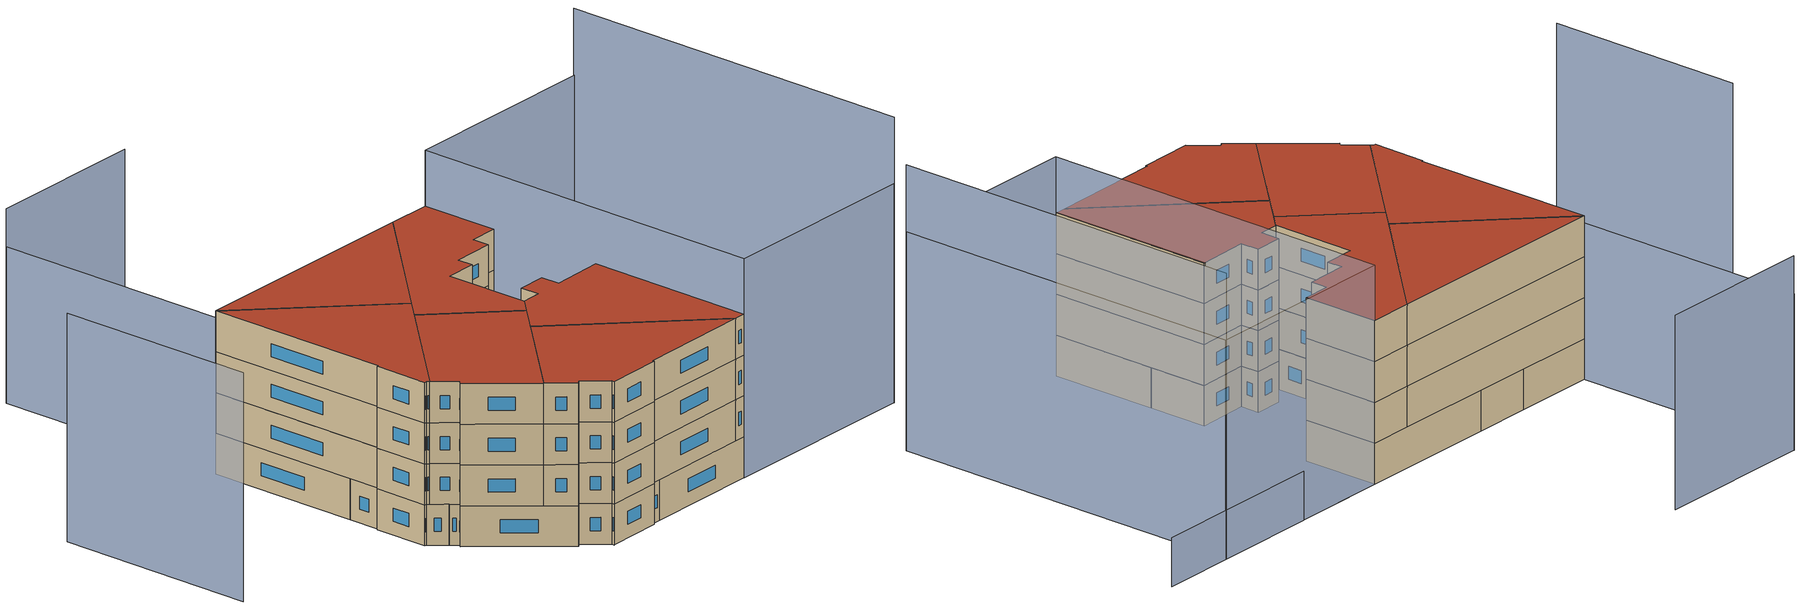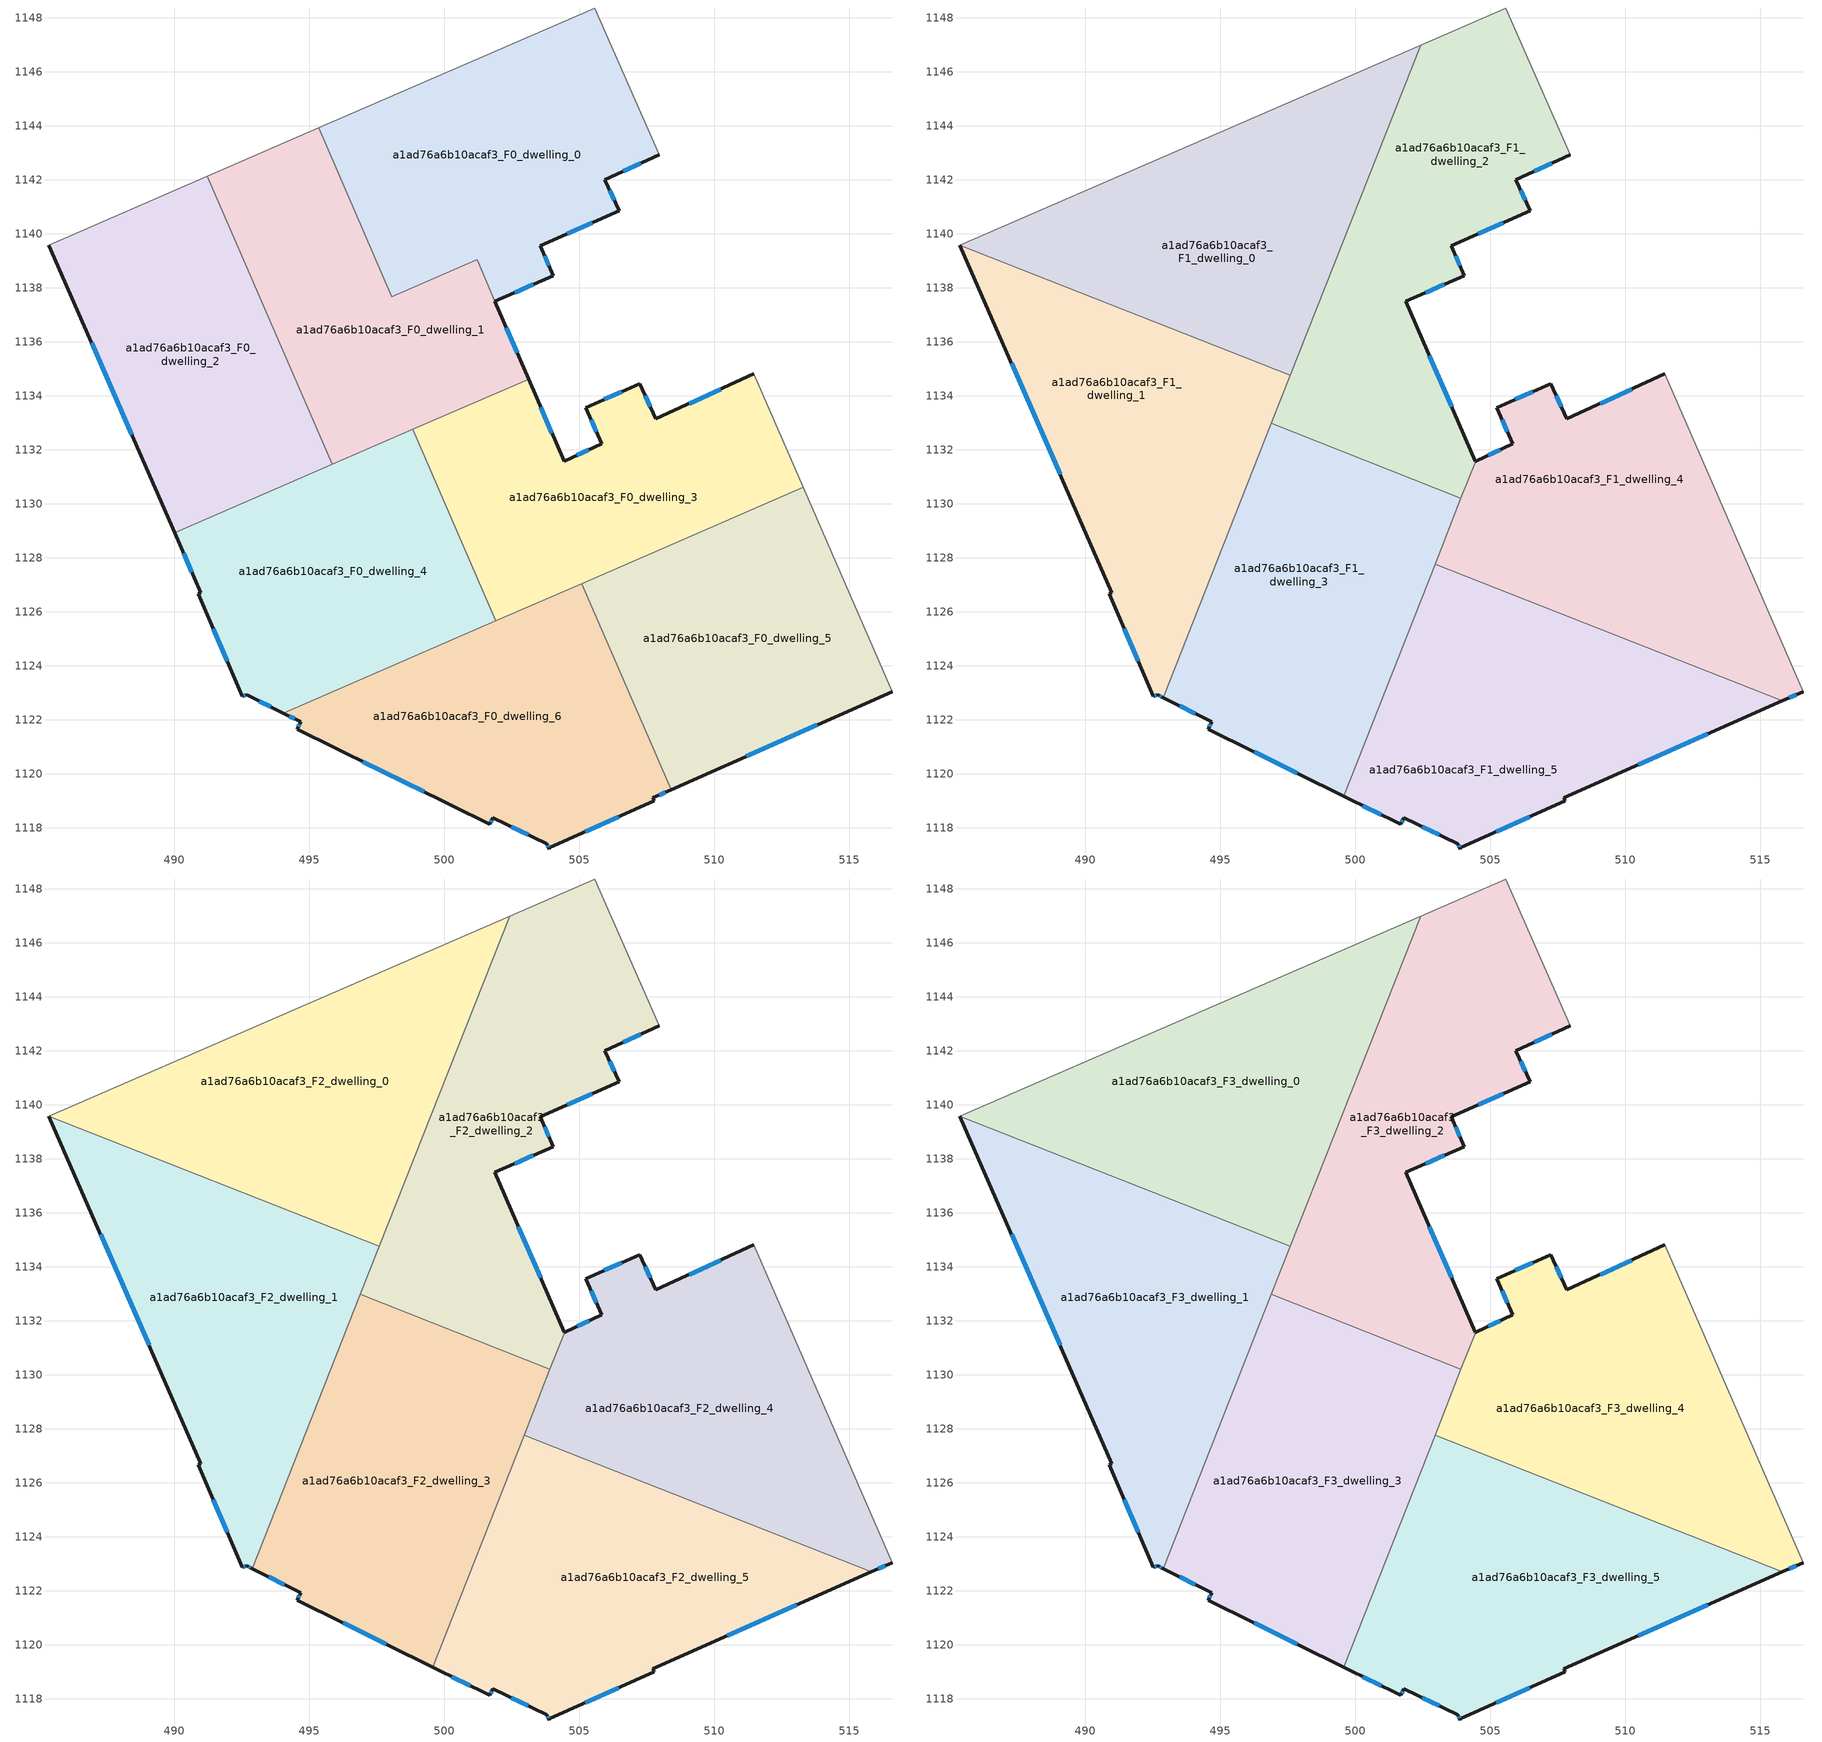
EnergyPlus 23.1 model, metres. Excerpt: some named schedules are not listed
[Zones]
a1ad76a6b10acaf3_F0_dwelling_0
 floor ground (EU_floor_Construction): 505.58,1148.36 507.95,1142.92 505.94,1142.01 506.49,1140.85 503.54,1139.55 504.03,1138.45 501.87,1137.5 501.21,1139.04 498.06,1137.67 495.34,1143.91 z0
 wall outside (EU_wall_Construction): 501.87,1137.5 504.03,1138.45 503.54,1139.55 506.49,1140.85 505.94,1142.01 507.95,1142.92 z0:3
 wall to a1ad76a6b10acaf3_F0_dwelling_1 (EU_wall_Construction): 501.21,1139.04 501.87,1137.5 / 495.34,1143.91 498.06,1137.67 501.2,1139.03 z0:3
 wall adiabatic (EU_wall_Construction): 507.95,1142.92 505.58,1148.36 495.34,1143.91 z0:3
 window (EU_Window_Construction): 502.61,1137.82 503.3,1138.12 / 506.62,1142.32 507.27,1142.61 / 506.3,1141.24 506.13,1141.61 / 504.54,1139.99 505.48,1140.41 / 503.86,1138.82 503.71,1139.17 z1.02:1.98
a1ad76a6b10acaf3_F0_dwelling_1
 floor ground (EU_floor_Construction): 501.2,1139.03 503.12,1134.62 495.85,1131.46 491.22,1142.12 495.34,1143.91 498.06,1137.67 z0
 wall outside (EU_wall_Construction): 503.12,1134.62 501.88,1137.49 z0:3
 wall to a1ad76a6b10acaf3_F0_dwelling_2 (EU_wall_Construction): 491.22,1142.12 495.85,1131.46 z0:3
 wall adiabatic (EU_wall_Construction): 495.34,1143.91 491.22,1142.12 z0:3
 wall to a1ad76a6b10acaf3_F0_dwelling_3 (EU_wall_Construction): 498.83,1132.76 503.12,1134.62 z0:3
 wall to a1ad76a6b10acaf3_F0_dwelling_4 (EU_wall_Construction): 495.85,1131.46 498.83,1132.76 z0:3
 window (EU_Window_Construction): 502.69,1135.6 502.3,1136.51 z1.02:1.98
a1ad76a6b10acaf3_F0_dwelling_2
 floor ground (EU_floor_Construction): 491.22,1142.12 495.85,1131.46 490.01,1128.92 485.35,1139.58 z0
 wall outside (EU_wall_Construction): 485.35,1139.58 490.01,1128.92 z0:3
 wall adiabatic (EU_wall_Construction): 491.22,1142.12 485.35,1139.58 z0:3
 wall to a1ad76a6b10acaf3_F0_dwelling_4 (EU_wall_Construction): 490.01,1128.92 495.85,1131.46 z0:3
 window (EU_Window_Construction): 486.94,1135.95 488.43,1132.55 z1.02:1.98
a1ad76a6b10acaf3_F0_dwelling_3
 floor ground (EU_floor_Construction): 511.47,1134.82 513.3,1130.61 501.91,1125.66 498.83,1132.76 503.12,1134.62 504.43,1131.57 505.83,1132.22 505.24,1133.56 507.24,1134.45 507.82,1133.14 z0
 wall outside (EU_wall_Construction): 511.47,1134.82 507.82,1133.14 507.24,1134.45 505.24,1133.56 505.83,1132.22 504.43,1131.57 503.12,1134.62 z0:3
 wall adiabatic (EU_wall_Construction): 513.3,1130.61 511.47,1134.82 z0:3
 wall to a1ad76a6b10acaf3_F0_dwelling_4 (EU_wall_Construction): 498.83,1132.76 501.91,1125.66 z0:3
 wall to a1ad76a6b10acaf3_F0_dwelling_5 (EU_wall_Construction): 505.09,1127.04 513.3,1130.61 z0:3
 wall to a1ad76a6b10acaf3_F0_dwelling_6 (EU_wall_Construction): 501.91,1125.66 505.09,1127.04 z0:3
 window (EU_Window_Construction): 505.35,1132 504.91,1131.79 / 505.44,1133.1 505.63,1132.67 / 506.56,1134.15 505.92,1133.86 / 507.63,1133.58 507.44,1134 / 510.23,1134.25 509.06,1133.71 / 503.98,1132.61 503.56,1133.58 z1.02:1.98
a1ad76a6b10acaf3_F0_dwelling_4
 floor ground (EU_floor_Construction): 498.83,1132.76 501.91,1125.66 494.04,1122.24 492.68,1122.92 492.52,1122.86 490.89,1126.67 490.98,1126.71 490.01,1128.92 z0
 wall outside (EU_wall_Construction): 490.01,1128.92 490.98,1126.71 490.89,1126.67 492.52,1122.86 492.68,1122.92 494.04,1122.24 z0:3
 wall to a1ad76a6b10acaf3_F0_dwelling_6 (EU_wall_Construction): 494.04,1122.24 501.91,1125.66 z0:3
 window (EU_Window_Construction): 490.34,1128.17 490.65,1127.46 / 493.14,1122.69 493.57,1122.47 / 492.58,1122.88 492.63,1122.9 / 491.44,1125.37 491.96,1124.16 z1.02:1.98
a1ad76a6b10acaf3_F0_dwelling_5
 floor ground (EU_floor_Construction): 513.3,1130.61 516.58,1123.04 508.41,1119.41 505.09,1127.04 z0
 wall outside (EU_wall_Construction): 508.41,1119.41 516.58,1123.04 z0:3
 wall to a1ad76a6b10acaf3_F0_dwelling_6 (EU_wall_Construction): 505.09,1127.04 508.41,1119.41 z0:3
 wall adiabatic (EU_wall_Construction): 516.58,1123.04 513.3,1130.61 z0:3
 window (EU_Window_Construction): 511.19,1120.65 513.8,1121.81 z1.02:1.98
a1ad76a6b10acaf3_F0_dwelling_6
 floor ground (EU_floor_Construction): 505.09,1127.04 508.41,1119.41 507.72,1119.11 507.78,1118.99 503.89,1117.25 503.89,1117.21 503.79,1117.41 501.8,1118.37 501.67,1118.12 494.55,1121.65 494.68,1121.92 494.04,1122.24 z0
 wall outside (EU_wall_Construction): 494.04,1122.24 494.68,1121.92 494.55,1121.65 501.67,1118.12 501.8,1118.37 503.79,1117.41 503.89,1117.21 503.89,1117.25 507.78,1118.99 507.72,1119.11 508.41,1119.41 z0:3
 window (EU_Window_Construction): 507.96,1119.21 508.17,1119.31 / 505.21,1117.84 506.45,1118.4 / 503.83,1117.34 503.86,1117.28 / 502.48,1118.04 503.11,1117.74 / 501.71,1118.21 501.76,1118.28 / 496.97,1120.45 499.25,1119.32 / 494.63,1121.83 494.59,1121.74 / 494.25,1122.13 494.46,1122.03 z1.02:1.98
a1ad76a6b10acaf3_F1_dwelling_0
 floor to a1ad76a6b10acaf3_F0_dwelling_1 (EU_floor_Construction): 495.34,1143.91 498.06,1137.67 498.88,1138.02 497.59,1134.75 493.76,1136.26 491.22,1142.12 z3
 floor to a1ad76a6b10acaf3_F0_dwelling_0 (EU_floor_Construction): 502.41,1146.98 498.88,1138.02 498.06,1137.67 495.34,1143.91 z3
 floor to a1ad76a6b10acaf3_F0_dwelling_2 (EU_floor_Construction): 491.22,1142.12 493.76,1136.26 485.35,1139.58 z3
 wall adiabatic (EU_wall_Construction): 502.41,1146.99 485.35,1139.58 z3:6
 wall to a1ad76a6b10acaf3_F1_dwelling_1 (EU_wall_Construction): 485.35,1139.58 497.59,1134.75 z3:6
 wall to a1ad76a6b10acaf3_F1_dwelling_2 (EU_wall_Construction): 497.59,1134.75 502.41,1146.99 z3:6
a1ad76a6b10acaf3_F1_dwelling_1
 floor to a1ad76a6b10acaf3_F0_dwelling_2 (EU_floor_Construction): 493.76,1136.26 495.85,1131.46 490.01,1128.93 485.35,1139.58 z3
 floor to a1ad76a6b10acaf3_F0_dwelling_4 (EU_floor_Construction): 496.38,1131.69 492.88,1122.82 492.68,1122.92 492.52,1122.86 490.89,1126.67 490.98,1126.71 490.01,1128.93 z3
 floor to a1ad76a6b10acaf3_F0_dwelling_1 (EU_floor_Construction): 497.59,1134.75 496.38,1131.69 495.85,1131.46 493.76,1136.26 z3
 wall outside (EU_wall_Construction): 485.35,1139.58 490.98,1126.71 490.89,1126.67 492.52,1122.86 492.68,1122.92 492.88,1122.82 z3:6
 wall to a1ad76a6b10acaf3_F1_dwelling_3 (EU_wall_Construction): 492.88,1122.82 496.89,1132.97 z3:6
 wall to a1ad76a6b10acaf3_F1_dwelling_2 (EU_wall_Construction): 496.89,1132.97 497.59,1134.75 z3:6
 window (EU_Window_Construction): 492.58,1122.88 492.63,1122.9 / 491.44,1125.37 491.96,1124.16 / 487.27,1135.2 489.07,1131.09 / 492.75,1122.88 492.81,1122.85 z4.02:4.98
a1ad76a6b10acaf3_F1_dwelling_2
 floor to a1ad76a6b10acaf3_F0_dwelling_0 (EU_floor_Construction): 505.58,1148.36 507.95,1142.92 505.94,1142.01 506.49,1140.85 503.54,1139.55 504.03,1138.45 501.87,1137.5 501.21,1139.04 498.88,1138.02 502.41,1146.98 z3
 floor to a1ad76a6b10acaf3_F0_dwelling_3 (EU_floor_Construction): 503.12,1134.62 504.43,1131.57 504.45,1131.58 503.91,1130.2 499.12,1132.09 498.83,1132.76 z3
 floor to a1ad76a6b10acaf3_F0_dwelling_4 (EU_floor_Construction): 498.83,1132.76 499.12,1132.09 498.17,1132.47 z3
 floor to a1ad76a6b10acaf3_F0_dwelling_1 (EU_floor_Construction): 501.2,1139.03 501.83,1137.6 503.12,1134.62 498.17,1132.47 496.89,1132.97 498.88,1138.02 z3
 wall outside (EU_wall_Construction): 504.43,1131.57 501.87,1137.5 504.03,1138.45 503.54,1139.55 506.49,1140.85 505.94,1142.01 507.95,1142.92 / 504.43,1131.57 504.45,1131.58 z3:6
 wall to a1ad76a6b10acaf3_F1_dwelling_3 (EU_wall_Construction): 496.89,1132.97 503.91,1130.2 z3:6
 wall adiabatic (EU_wall_Construction): 507.95,1142.92 505.58,1148.36 502.41,1146.99 z3:6
 wall to a1ad76a6b10acaf3_F1_dwelling_4 (EU_wall_Construction): 503.91,1130.2 504.45,1131.58 z3:6
 window (EU_Window_Construction): 506.62,1142.32 507.27,1142.61 / 506.3,1141.24 506.13,1141.61 / 504.54,1139.99 505.48,1140.41 / 503.86,1138.82 503.71,1139.17 / 502.61,1137.82 503.3,1138.12 / 503.56,1133.59 502.74,1135.48 z4.02:4.98
a1ad76a6b10acaf3_F1_dwelling_3
 floor to a1ad76a6b10acaf3_F0_dwelling_4 (EU_floor_Construction): 499.12,1132.09 501.91,1125.66 494.04,1122.24 492.88,1122.82 496.38,1131.69 498.17,1132.47 z3
 floor to a1ad76a6b10acaf3_F0_dwelling_6 (EU_floor_Construction): 502.16,1125.77 499.56,1119.17 494.55,1121.65 494.68,1121.92 494.04,1122.24 z3
 floor to a1ad76a6b10acaf3_F0_dwelling_1 (EU_floor_Construction): 498.17,1132.47 496.38,1131.69 496.89,1132.97 z3
 floor to a1ad76a6b10acaf3_F0_dwelling_3 (EU_floor_Construction): 503.91,1130.2 502.16,1125.77 501.91,1125.66 499.12,1132.09 z3
 wall outside (EU_wall_Construction): 492.88,1122.82 494.68,1121.92 494.55,1121.65 499.56,1119.17 z3:6
 wall to a1ad76a6b10acaf3_F1_dwelling_5 (EU_wall_Construction): 499.56,1119.17 502.95,1127.77 z3:6
 wall to a1ad76a6b10acaf3_F1_dwelling_4 (EU_wall_Construction): 502.95,1127.77 503.91,1130.2 z3:6
 window (EU_Window_Construction): 494.63,1121.83 494.59,1121.74 / 493.49,1122.51 494.07,1122.23 / 496.26,1120.81 497.86,1120.01 z4.02:4.98
a1ad76a6b10acaf3_F1_dwelling_4
 floor to a1ad76a6b10acaf3_F0_dwelling_3 (EU_floor_Construction): 511.47,1134.82 513.3,1130.61 504.94,1126.98 502.95,1127.77 504.45,1131.58 505.83,1132.22 505.24,1133.56 507.24,1134.45 507.82,1133.14 z3
 floor to a1ad76a6b10acaf3_F0_dwelling_5 (EU_floor_Construction): 513.3,1130.61 516.58,1123.04 515.81,1122.7 505.15,1126.9 505.09,1127.04 z3
 floor to a1ad76a6b10acaf3_F0_dwelling_6 (EU_floor_Construction): 505.09,1127.04 505.15,1126.9 504.94,1126.98 z3
 wall outside (EU_wall_Construction): 511.47,1134.82 507.82,1133.14 507.24,1134.45 505.24,1133.56 505.83,1132.22 504.45,1131.58 / 515.81,1122.7 516.58,1123.04 z3:6
 wall adiabatic (EU_wall_Construction): 516.58,1123.04 511.47,1134.82 z3:6
 wall to a1ad76a6b10acaf3_F1_dwelling_5 (EU_wall_Construction): 502.95,1127.77 515.81,1122.7 z3:6
 window (EU_Window_Construction): 505.44,1133.1 505.63,1132.67 / 506.56,1134.15 505.92,1133.86 / 507.63,1133.58 507.44,1134 / 510.23,1134.25 509.06,1133.71 / 516.07,1122.81 516.32,1122.92 / 505.36,1132 504.92,1131.8 z4.02:4.98
a1ad76a6b10acaf3_F1_dwelling_5
 floor to a1ad76a6b10acaf3_F0_dwelling_5 (EU_floor_Construction): 515.81,1122.7 508.4,1119.41 505.15,1126.9 z3
 floor to a1ad76a6b10acaf3_F0_dwelling_6 (EU_floor_Construction): 505.15,1126.9 508.4,1119.41 507.72,1119.11 507.78,1118.99 503.89,1117.25 503.89,1117.21 503.79,1117.41 501.8,1118.37 501.67,1118.12 499.56,1119.17 502.16,1125.77 504.94,1126.98 z3
 floor to a1ad76a6b10acaf3_F0_dwelling_3 (EU_floor_Construction): 504.94,1126.98 502.17,1125.77 502.95,1127.77 z3
 wall outside (EU_wall_Construction): 499.56,1119.17 501.67,1118.12 501.8,1118.37 503.79,1117.41 503.89,1117.21 503.89,1117.25 507.78,1118.99 507.72,1119.11 515.81,1122.7 z3:6
 window (EU_Window_Construction): 501.71,1118.21 501.76,1118.28 / 500.28,1118.81 500.95,1118.48 / 510.47,1120.33 513.06,1121.48 / 505.21,1117.84 506.45,1118.4 / 503.83,1117.34 503.86,1117.28 / 502.48,1118.04 503.11,1117.74 z4.02:4.98
a1ad76a6b10acaf3_F2_dwelling_0
 floor to a1ad76a6b10acaf3_F1_dwelling_0 (EU_floor_Construction): 502.41,1146.99 497.59,1134.75 485.35,1139.58 z6
 wall adiabatic (EU_wall_Construction): 502.41,1146.99 485.35,1139.58 z6:9
 wall to a1ad76a6b10acaf3_F2_dwelling_1 (EU_wall_Construction): 485.35,1139.58 497.59,1134.75 z6:9
 wall to a1ad76a6b10acaf3_F2_dwelling_2 (EU_wall_Construction): 497.59,1134.75 502.41,1146.99 z6:9
a1ad76a6b10acaf3_F2_dwelling_1
 floor to a1ad76a6b10acaf3_F1_dwelling_1 (EU_floor_Construction): 497.59,1134.75 492.88,1122.82 492.68,1122.92 492.52,1122.86 490.89,1126.67 490.98,1126.71 485.35,1139.58 z6
 wall outside (EU_wall_Construction): 485.35,1139.58 490.98,1126.71 490.89,1126.67 492.52,1122.86 492.68,1122.92 492.88,1122.82 z6:9
 wall to a1ad76a6b10acaf3_F2_dwelling_3 (EU_wall_Construction): 492.88,1122.82 496.89,1132.97 z6:9
 wall to a1ad76a6b10acaf3_F2_dwelling_2 (EU_wall_Construction): 496.89,1132.97 497.59,1134.75 z6:9
 window (EU_Window_Construction): 492.58,1122.88 492.63,1122.9 / 491.44,1125.37 491.96,1124.16 / 487.27,1135.2 489.07,1131.09 / 492.75,1122.88 492.81,1122.85 z7.02:7.98
a1ad76a6b10acaf3_F2_dwelling_2
 floor to a1ad76a6b10acaf3_F1_dwelling_2 (EU_floor_Construction): 505.58,1148.36 507.95,1142.92 505.94,1142.01 506.49,1140.85 503.54,1139.55 504.03,1138.45 501.87,1137.5 504.43,1131.57 504.45,1131.58 503.91,1130.2 496.89,1132.97 502.41,1146.99 z6
 wall outside (EU_wall_Construction): 504.43,1131.57 501.87,1137.5 504.03,1138.45 503.54,1139.55 506.49,1140.85 505.94,1142.01 507.95,1142.92 / 504.43,1131.57 504.45,1131.58 z6:9
 wall to a1ad76a6b10acaf3_F2_dwelling_3 (EU_wall_Construction): 496.89,1132.97 503.91,1130.2 z6:9
 wall adiabatic (EU_wall_Construction): 507.95,1142.92 505.58,1148.36 502.41,1146.99 z6:9
 wall to a1ad76a6b10acaf3_F2_dwelling_4 (EU_wall_Construction): 503.91,1130.2 504.45,1131.58 z6:9
 window (EU_Window_Construction): 506.62,1142.32 507.27,1142.61 / 506.3,1141.24 506.13,1141.61 / 504.54,1139.99 505.48,1140.41 / 503.86,1138.82 503.71,1139.17 / 502.61,1137.82 503.3,1138.12 / 503.56,1133.59 502.74,1135.48 z7.02:7.98
a1ad76a6b10acaf3_F2_dwelling_3
 floor to a1ad76a6b10acaf3_F1_dwelling_3 (EU_floor_Construction): 503.91,1130.2 499.56,1119.17 494.55,1121.65 494.68,1121.92 492.88,1122.82 496.89,1132.97 z6
 wall outside (EU_wall_Construction): 492.88,1122.82 494.68,1121.92 494.55,1121.65 499.56,1119.17 z6:9
 wall to a1ad76a6b10acaf3_F2_dwelling_5 (EU_wall_Construction): 499.56,1119.17 502.95,1127.77 z6:9
 wall to a1ad76a6b10acaf3_F2_dwelling_4 (EU_wall_Construction): 502.95,1127.77 503.91,1130.2 z6:9
 window (EU_Window_Construction): 494.63,1121.83 494.59,1121.74 / 493.49,1122.51 494.07,1122.23 / 496.26,1120.81 497.86,1120.01 z7.02:7.98
a1ad76a6b10acaf3_F2_dwelling_4
 floor to a1ad76a6b10acaf3_F1_dwelling_4 (EU_floor_Construction): 511.47,1134.82 516.58,1123.04 515.81,1122.7 502.95,1127.77 504.45,1131.58 505.83,1132.22 505.24,1133.56 507.24,1134.45 507.82,1133.14 z6
 wall outside (EU_wall_Construction): 511.47,1134.82 507.82,1133.14 507.24,1134.45 505.24,1133.56 505.83,1132.22 504.45,1131.58 / 515.81,1122.7 516.58,1123.04 z6:9
 wall adiabatic (EU_wall_Construction): 516.58,1123.04 511.47,1134.82 z6:9
 wall to a1ad76a6b10acaf3_F2_dwelling_5 (EU_wall_Construction): 502.95,1127.77 515.81,1122.7 z6:9
 window (EU_Window_Construction): 505.44,1133.1 505.63,1132.67 / 506.56,1134.15 505.92,1133.86 / 507.63,1133.58 507.44,1134 / 510.23,1134.25 509.06,1133.71 / 516.07,1122.81 516.32,1122.92 / 505.36,1132 504.92,1131.8 z7.02:7.98
a1ad76a6b10acaf3_F2_dwelling_5
 floor to a1ad76a6b10acaf3_F1_dwelling_5 (EU_floor_Construction): 515.81,1122.7 507.72,1119.11 507.78,1118.99 503.89,1117.25 503.89,1117.21 503.79,1117.41 501.8,1118.37 501.67,1118.12 499.56,1119.17 502.95,1127.77 z6
 wall outside (EU_wall_Construction): 499.56,1119.17 501.67,1118.12 501.8,1118.37 503.79,1117.41 503.89,1117.21 503.89,1117.25 507.78,1118.99 507.72,1119.11 515.81,1122.7 z6:9
 window (EU_Window_Construction): 501.71,1118.21 501.76,1118.28 / 500.28,1118.81 500.95,1118.48 / 510.47,1120.33 513.06,1121.48 / 505.21,1117.84 506.45,1118.4 / 503.83,1117.34 503.86,1117.28 / 502.48,1118.04 503.11,1117.74 z7.02:7.98
a1ad76a6b10acaf3_F3_dwelling_0
 floor to a1ad76a6b10acaf3_F2_dwelling_0 (EU_floor_Construction): 502.41,1146.99 497.59,1134.75 485.35,1139.58 z9
 wall adiabatic (EU_wall_Construction): 502.41,1146.99 485.35,1139.58 z9:12
 wall to a1ad76a6b10acaf3_F3_dwelling_1 (EU_wall_Construction): 485.35,1139.58 497.59,1134.75 z9:12
 wall to a1ad76a6b10acaf3_F3_dwelling_2 (EU_wall_Construction): 497.59,1134.75 502.41,1146.99 z9:12
 roof outside (EU_roof_Construction): 497.59,1134.75 502.41,1146.99 485.35,1139.58 z12
a1ad76a6b10acaf3_F3_dwelling_1
 floor to a1ad76a6b10acaf3_F2_dwelling_1 (EU_floor_Construction): 497.59,1134.75 492.88,1122.82 492.68,1122.92 492.52,1122.86 490.89,1126.67 490.98,1126.71 485.35,1139.58 z9
 wall outside (EU_wall_Construction): 485.35,1139.58 490.98,1126.71 490.89,1126.67 492.52,1122.86 492.68,1122.92 492.88,1122.82 z9:12
 wall to a1ad76a6b10acaf3_F3_dwelling_3 (EU_wall_Construction): 492.88,1122.82 496.89,1132.97 z9:12
 wall to a1ad76a6b10acaf3_F3_dwelling_2 (EU_wall_Construction): 496.89,1132.97 497.59,1134.75 z9:12
 window (EU_Window_Construction): 492.58,1122.88 492.63,1122.9 / 491.44,1125.37 491.96,1124.16 / 487.27,1135.2 489.07,1131.09 / 492.75,1122.88 492.81,1122.85 z10.02:10.98
 roof outside (EU_roof_Construction): 492.88,1122.82 497.59,1134.75 485.35,1139.58 490.98,1126.71 490.89,1126.67 492.52,1122.86 492.68,1122.92 z12
a1ad76a6b10acaf3_F3_dwelling_2
 floor to a1ad76a6b10acaf3_F2_dwelling_2 (EU_floor_Construction): 505.58,1148.36 507.95,1142.92 505.94,1142.01 506.49,1140.85 503.54,1139.55 504.03,1138.45 501.87,1137.5 504.43,1131.57 504.45,1131.58 503.91,1130.2 496.89,1132.97 502.41,1146.99 z9
 wall outside (EU_wall_Construction): 504.43,1131.57 501.87,1137.5 504.03,1138.45 503.54,1139.55 506.49,1140.85 505.94,1142.01 507.95,1142.92 / 504.43,1131.57 504.45,1131.58 z9:12
 wall to a1ad76a6b10acaf3_F3_dwelling_3 (EU_wall_Construction): 496.89,1132.97 503.91,1130.2 z9:12
 wall adiabatic (EU_wall_Construction): 507.95,1142.92 505.58,1148.36 502.41,1146.99 z9:12
 wall to a1ad76a6b10acaf3_F3_dwelling_4 (EU_wall_Construction): 503.91,1130.2 504.45,1131.58 z9:12
 window (EU_Window_Construction): 506.62,1142.32 507.27,1142.61 / 506.3,1141.24 506.13,1141.61 / 504.54,1139.99 505.48,1140.41 / 503.86,1138.82 503.71,1139.17 / 502.61,1137.82 503.3,1138.12 / 503.56,1133.59 502.74,1135.48 z10.02:10.98
 roof outside (EU_roof_Construction): 504.45,1131.58 504.43,1131.57 501.87,1137.5 504.03,1138.45 503.54,1139.55 506.49,1140.85 505.94,1142.01 507.95,1142.92 505.58,1148.36 502.41,1146.99 496.89,1132.97 503.91,1130.2 z12
a1ad76a6b10acaf3_F3_dwelling_3
 floor to a1ad76a6b10acaf3_F2_dwelling_3 (EU_floor_Construction): 503.91,1130.2 499.56,1119.17 494.55,1121.65 494.68,1121.92 492.88,1122.82 496.89,1132.97 z9
 wall outside (EU_wall_Construction): 492.88,1122.82 494.68,1121.92 494.55,1121.65 499.56,1119.17 z9:12
 wall to a1ad76a6b10acaf3_F3_dwelling_5 (EU_wall_Construction): 499.56,1119.17 502.95,1127.77 z9:12
 wall to a1ad76a6b10acaf3_F3_dwelling_4 (EU_wall_Construction): 502.95,1127.77 503.91,1130.2 z9:12
 window (EU_Window_Construction): 494.63,1121.83 494.59,1121.74 / 493.49,1122.51 494.07,1122.23 / 496.26,1120.81 497.86,1120.01 z10.02:10.98
 roof outside (EU_roof_Construction): 499.56,1119.17 503.91,1130.2 496.89,1132.97 492.88,1122.82 494.68,1121.92 494.55,1121.65 z12
a1ad76a6b10acaf3_F3_dwelling_4
 floor to a1ad76a6b10acaf3_F2_dwelling_4 (EU_floor_Construction): 511.47,1134.82 516.58,1123.04 515.81,1122.7 502.95,1127.77 504.45,1131.58 505.83,1132.22 505.24,1133.56 507.24,1134.45 507.82,1133.14 z9
 wall outside (EU_wall_Construction): 511.47,1134.82 507.82,1133.14 507.24,1134.45 505.24,1133.56 505.83,1132.22 504.45,1131.58 / 515.81,1122.7 516.58,1123.04 z9:12
 wall adiabatic (EU_wall_Construction): 516.58,1123.04 511.47,1134.82 z9:12
 wall to a1ad76a6b10acaf3_F3_dwelling_5 (EU_wall_Construction): 502.95,1127.77 515.81,1122.7 z9:12
 window (EU_Window_Construction): 505.44,1133.1 505.63,1132.67 / 506.56,1134.15 505.92,1133.86 / 507.63,1133.58 507.44,1134 / 510.23,1134.25 509.06,1133.71 / 516.07,1122.81 516.32,1122.92 / 505.36,1132 504.92,1131.8 z10.02:10.98
 roof outside (EU_roof_Construction): 516.58,1123.04 511.47,1134.82 507.82,1133.14 507.24,1134.45 505.24,1133.56 505.83,1132.22 504.45,1131.58 502.95,1127.77 515.81,1122.7 z12
a1ad76a6b10acaf3_F3_dwelling_5
 floor to a1ad76a6b10acaf3_F2_dwelling_5 (EU_floor_Construction): 515.81,1122.7 507.72,1119.11 507.78,1118.99 503.89,1117.25 503.89,1117.21 503.79,1117.41 501.8,1118.37 501.67,1118.12 499.56,1119.17 502.95,1127.77 z9
 wall outside (EU_wall_Construction): 499.56,1119.17 501.67,1118.12 501.8,1118.37 503.79,1117.41 503.89,1117.21 503.89,1117.25 507.78,1118.99 507.72,1119.11 515.81,1122.7 z9:12
 window (EU_Window_Construction): 501.71,1118.21 501.76,1118.28 / 500.28,1118.81 500.95,1118.48 / 510.47,1120.33 513.06,1121.48 / 505.21,1117.84 506.45,1118.4 / 503.83,1117.34 503.86,1117.28 / 502.48,1118.04 503.11,1117.74 z10.02:10.98
 roof outside (EU_roof_Construction): 515.81,1122.7 502.95,1127.77 499.56,1119.17 501.67,1118.12 501.8,1118.37 503.79,1117.41 503.89,1117.21 503.89,1117.25 507.78,1118.99 507.72,1119.11 z12
shading: 471.52,1134.35 477.59,1120.36 z0:16.8; 516.6,1123 505.57,1148.38 / 505.57,1148.38 520,1154.65 / 520,1154.65 531.03,1129.27 / 531.03,1129.27 516.6,1123 z0:16.1; 531.04,1129.25 519.98,1154.69 z0:21; 512.49,1151.38 485.36,1139.55 / 485.36,1139.55 478.09,1156.22 z0:11.5; 525.24,1156.97 512.47,1151.38 z0:3.6; 489.57,1161.21 478.1,1156.21 z0:14.3
[Building]
EU S2 Campaign: North Axis=0; Terrain=City; Solar Distribution=FullExterior
[Site:Location]
Vienna: Latitude=48; Longitude=16.5; Time Zone=1; Elevation=183
[SizingPeriod:WeatherFileDays]
AnnualSizingPeriod: Begin Month=1; Begin Day of Month=1; End Month=12; End Day of Month=31; Day of Week for Start Day=Monday; Use Weather File Daylight Saving Period=No; Use Weather File Rain and Snow Indicators=No
[MATERIAL]
EU_InternalMass_Material: Roughness=MediumRough; Thickness=0.1; Conductivity=1; Density=1800; Specific Heat=900; Thermal Absorptance=0.9; Solar Absorptance=0.7; Visible Absorptance=0.7
[MATERIAL:NOMASS] Roughness=MediumRough; Thermal Absorptance=0.9; Solar Absorptance=0.7; Visible Absorptance=0.7
Name | Thermal Resistance
EU_wall_NoMass | 0.942466
EU_roof_NoMass | 0.551687
EU_floor_NoMass | 0.66527
[WINDOWMATERIAL:SIMPLEGLAZINGSYSTEM]
EU_Window_SimpleGlazing: UFactor=2.03367; Solar Heat Gain Coefficient=0.65; Visible Transmittance=0.65
[CONSTRUCTION]
EU_wall_Construction: EU_wall_NoMass
EU_roof_Construction: EU_roof_NoMass
EU_floor_Construction: EU_floor_NoMass
EU_Window_Construction: EU_Window_SimpleGlazing
EU_InternalMass_Construction: EU_InternalMass_Material
[ZONE] Type=1; Multiplier=1; Ceiling Height=autocalculate; Floor Area=autocalculate; Part of Total Floor Area=Yes
Name | Volume
a1ad76a6b10acaf3_F0_dwelling_0 | 238.567
a1ad76a6b10acaf3_F1_dwelling_0; a1ad76a6b10acaf3_F2_dwelling_0; a1ad76a6b10acaf3_F3_dwelling_0 | 259.512
a1ad76a6b10acaf3_F0_dwelling_1 | 206.325
a1ad76a6b10acaf3_F1_dwelling_1; a1ad76a6b10acaf3_F2_dwelling_1; a1ad76a6b10acaf3_F3_dwelling_1 | 259.562
a1ad76a6b10acaf3_F0_dwelling_2 | 222.475
a1ad76a6b10acaf3_F1_dwelling_2; a1ad76a6b10acaf3_F2_dwelling_2; a1ad76a6b10acaf3_F3_dwelling_2 | 259.545
a1ad76a6b10acaf3_F0_dwelling_3 | 222.484
a1ad76a6b10acaf3_F1_dwelling_3; a1ad76a6b10acaf3_F2_dwelling_3; a1ad76a6b10acaf3_F3_dwelling_3 | 259.556
a1ad76a6b10acaf3_F0_dwelling_4 | 222.478
a1ad76a6b10acaf3_F1_dwelling_4; a1ad76a6b10acaf3_F2_dwelling_4; a1ad76a6b10acaf3_F3_dwelling_4 | 259.548
a1ad76a6b10acaf3_F0_dwelling_5 | 222.458
a1ad76a6b10acaf3_F1_dwelling_5; a1ad76a6b10acaf3_F2_dwelling_5; a1ad76a6b10acaf3_F3_dwelling_5 | 259.553
a1ad76a6b10acaf3_F0_dwelling_6 | 222.451
[INTERNALMASS] Construction=EU_InternalMass_Construction
Name | Zone or ZoneList | Surface Area
a1ad76a6b10acaf3_F0_dwelling_0_EU_InternalMass | a1ad76a6b10acaf3_F0_dwelling_0 | 79.5227
a1ad76a6b10acaf3_F0_dwelling_1_EU_InternalMass | a1ad76a6b10acaf3_F0_dwelling_1 | 68.789
a1ad76a6b10acaf3_F0_dwelling_2_EU_InternalMass | a1ad76a6b10acaf3_F0_dwelling_2 | 74.1565
a1ad76a6b10acaf3_F0_dwelling_3_EU_InternalMass | a1ad76a6b10acaf3_F0_dwelling_3 | 74.1612
a1ad76a6b10acaf3_F0_dwelling_4_EU_InternalMass | a1ad76a6b10acaf3_F0_dwelling_4 | 74.159
a1ad76a6b10acaf3_F0_dwelling_5_EU_InternalMass | a1ad76a6b10acaf3_F0_dwelling_5 | 74.1529
a1ad76a6b10acaf3_F0_dwelling_6_EU_InternalMass | a1ad76a6b10acaf3_F0_dwelling_6 | 74.1494
a1ad76a6b10acaf3_F1_dwelling_0_EU_InternalMass | a1ad76a6b10acaf3_F1_dwelling_0 | 86.5108
a1ad76a6b10acaf3_F1_dwelling_1_EU_InternalMass | a1ad76a6b10acaf3_F1_dwelling_1 | 86.5207
a1ad76a6b10acaf3_F1_dwelling_2_EU_InternalMass | a1ad76a6b10acaf3_F1_dwelling_2 | 86.5153
a1ad76a6b10acaf3_F1_dwelling_3_EU_InternalMass | a1ad76a6b10acaf3_F1_dwelling_3 | 86.5186
a1ad76a6b10acaf3_F1_dwelling_4_EU_InternalMass | a1ad76a6b10acaf3_F1_dwelling_4 | 86.5159
a1ad76a6b10acaf3_F1_dwelling_5_EU_InternalMass | a1ad76a6b10acaf3_F1_dwelling_5 | 86.5181
a1ad76a6b10acaf3_F2_dwelling_0_EU_InternalMass | a1ad76a6b10acaf3_F2_dwelling_0 | 86.5108
a1ad76a6b10acaf3_F2_dwelling_1_EU_InternalMass | a1ad76a6b10acaf3_F2_dwelling_1 | 86.5207
a1ad76a6b10acaf3_F2_dwelling_2_EU_InternalMass | a1ad76a6b10acaf3_F2_dwelling_2 | 86.5153
a1ad76a6b10acaf3_F2_dwelling_3_EU_InternalMass | a1ad76a6b10acaf3_F2_dwelling_3 | 86.5186
a1ad76a6b10acaf3_F2_dwelling_4_EU_InternalMass | a1ad76a6b10acaf3_F2_dwelling_4 | 86.5159
a1ad76a6b10acaf3_F2_dwelling_5_EU_InternalMass | a1ad76a6b10acaf3_F2_dwelling_5 | 86.5181
a1ad76a6b10acaf3_F3_dwelling_0_EU_InternalMass | a1ad76a6b10acaf3_F3_dwelling_0 | 86.5108
a1ad76a6b10acaf3_F3_dwelling_1_EU_InternalMass | a1ad76a6b10acaf3_F3_dwelling_1 | 86.5207
a1ad76a6b10acaf3_F3_dwelling_2_EU_InternalMass | a1ad76a6b10acaf3_F3_dwelling_2 | 86.5153
a1ad76a6b10acaf3_F3_dwelling_3_EU_InternalMass | a1ad76a6b10acaf3_F3_dwelling_3 | 86.5186
a1ad76a6b10acaf3_F3_dwelling_4_EU_InternalMass | a1ad76a6b10acaf3_F3_dwelling_4 | 86.5159
a1ad76a6b10acaf3_F3_dwelling_5_EU_InternalMass | a1ad76a6b10acaf3_F3_dwelling_5 | 86.5181
[OTHEREQUIPMENT] Fuel Type=Electricity; Design Level Calculation Method=Watts/Area; Power per Zone Floor Area=1; Fraction Latent=0; Fraction Radiant=0; Fraction Lost=0; Carbon Dioxide Generation Rate=0; EndUse Subcategory=EU_Step8_InternalGains
Name | Zone or ZoneList or Space or SpaceList | Schedule
EU_Step8_InternalGain_a1ad76a6b10acaf3_F0_dwelling_0_f000 | a1ad76a6b10acaf3_F0_dwelling_0 | EU_Step8_GainSchedule_a1ad76a6b10acaf3_F0_dwelling_0_f000
EU_Step8_InternalGain_a1ad76a6b10acaf3_F0_dwelling_1_f000 | a1ad76a6b10acaf3_F0_dwelling_1 | EU_Step8_GainSchedule_a1ad76a6b10acaf3_F0_dwelling_1_f000
EU_Step8_InternalGain_a1ad76a6b10acaf3_F0_dwelling_2_f000 | a1ad76a6b10acaf3_F0_dwelling_2 | EU_Step8_GainSchedule_a1ad76a6b10acaf3_F0_dwelling_2_f000
EU_Step8_InternalGain_a1ad76a6b10acaf3_F0_dwelling_3_f000 | a1ad76a6b10acaf3_F0_dwelling_3 | EU_Step8_GainSchedule_a1ad76a6b10acaf3_F0_dwelling_3_f000
EU_Step8_InternalGain_a1ad76a6b10acaf3_F0_dwelling_4_f000 | a1ad76a6b10acaf3_F0_dwelling_4 | EU_Step8_GainSchedule_a1ad76a6b10acaf3_F0_dwelling_4_f000
EU_Step8_InternalGain_a1ad76a6b10acaf3_F0_dwelling_5_f000 | a1ad76a6b10acaf3_F0_dwelling_5 | EU_Step8_GainSchedule_a1ad76a6b10acaf3_F0_dwelling_5_f000
EU_Step8_InternalGain_a1ad76a6b10acaf3_F0_dwelling_6_f000 | a1ad76a6b10acaf3_F0_dwelling_6 | EU_Step8_GainSchedule_a1ad76a6b10acaf3_F0_dwelling_6_f000
EU_Step8_InternalGain_a1ad76a6b10acaf3_F1_dwelling_0_f000 | a1ad76a6b10acaf3_F1_dwelling_0 | EU_Step8_GainSchedule_a1ad76a6b10acaf3_F1_dwelling_0_f000
EU_Step8_InternalGain_a1ad76a6b10acaf3_F1_dwelling_1_f000 | a1ad76a6b10acaf3_F1_dwelling_1 | EU_Step8_GainSchedule_a1ad76a6b10acaf3_F1_dwelling_1_f000
EU_Step8_InternalGain_a1ad76a6b10acaf3_F1_dwelling_2_f000 | a1ad76a6b10acaf3_F1_dwelling_2 | EU_Step8_GainSchedule_a1ad76a6b10acaf3_F1_dwelling_2_f000
EU_Step8_InternalGain_a1ad76a6b10acaf3_F1_dwelling_3_f000 | a1ad76a6b10acaf3_F1_dwelling_3 | EU_Step8_GainSchedule_a1ad76a6b10acaf3_F1_dwelling_3_f000
EU_Step8_InternalGain_a1ad76a6b10acaf3_F1_dwelling_4_f000 | a1ad76a6b10acaf3_F1_dwelling_4 | EU_Step8_GainSchedule_a1ad76a6b10acaf3_F1_dwelling_4_f000
EU_Step8_InternalGain_a1ad76a6b10acaf3_F1_dwelling_5_f000 | a1ad76a6b10acaf3_F1_dwelling_5 | EU_Step8_GainSchedule_a1ad76a6b10acaf3_F1_dwelling_5_f000
EU_Step8_InternalGain_a1ad76a6b10acaf3_F2_dwelling_0_f000 | a1ad76a6b10acaf3_F2_dwelling_0 | EU_Step8_GainSchedule_a1ad76a6b10acaf3_F2_dwelling_0_f000
EU_Step8_InternalGain_a1ad76a6b10acaf3_F2_dwelling_1_f000 | a1ad76a6b10acaf3_F2_dwelling_1 | EU_Step8_GainSchedule_a1ad76a6b10acaf3_F2_dwelling_1_f000
EU_Step8_InternalGain_a1ad76a6b10acaf3_F2_dwelling_2_f000 | a1ad76a6b10acaf3_F2_dwelling_2 | EU_Step8_GainSchedule_a1ad76a6b10acaf3_F2_dwelling_2_f000
EU_Step8_InternalGain_a1ad76a6b10acaf3_F2_dwelling_3_f000 | a1ad76a6b10acaf3_F2_dwelling_3 | EU_Step8_GainSchedule_a1ad76a6b10acaf3_F2_dwelling_3_f000
EU_Step8_InternalGain_a1ad76a6b10acaf3_F2_dwelling_4_f000 | a1ad76a6b10acaf3_F2_dwelling_4 | EU_Step8_GainSchedule_a1ad76a6b10acaf3_F2_dwelling_4_f000
EU_Step8_InternalGain_a1ad76a6b10acaf3_F2_dwelling_5_f000 | a1ad76a6b10acaf3_F2_dwelling_5 | EU_Step8_GainSchedule_a1ad76a6b10acaf3_F2_dwelling_5_f000
EU_Step8_InternalGain_a1ad76a6b10acaf3_F3_dwelling_0_f000 | a1ad76a6b10acaf3_F3_dwelling_0 | EU_Step8_GainSchedule_a1ad76a6b10acaf3_F3_dwelling_0_f000
EU_Step8_InternalGain_a1ad76a6b10acaf3_F3_dwelling_1_f000 | a1ad76a6b10acaf3_F3_dwelling_1 | EU_Step8_GainSchedule_a1ad76a6b10acaf3_F3_dwelling_1_f000
EU_Step8_InternalGain_a1ad76a6b10acaf3_F3_dwelling_2_f000 | a1ad76a6b10acaf3_F3_dwelling_2 | EU_Step8_GainSchedule_a1ad76a6b10acaf3_F3_dwelling_2_f000
EU_Step8_InternalGain_a1ad76a6b10acaf3_F3_dwelling_3_f000 | a1ad76a6b10acaf3_F3_dwelling_3 | EU_Step8_GainSchedule_a1ad76a6b10acaf3_F3_dwelling_3_f000
EU_Step8_InternalGain_a1ad76a6b10acaf3_F3_dwelling_4_f000 | a1ad76a6b10acaf3_F3_dwelling_4 | EU_Step8_GainSchedule_a1ad76a6b10acaf3_F3_dwelling_4_f000
EU_Step8_InternalGain_a1ad76a6b10acaf3_F3_dwelling_5_f000 | a1ad76a6b10acaf3_F3_dwelling_5 | EU_Step8_GainSchedule_a1ad76a6b10acaf3_F3_dwelling_5_f000
[ZONEVENTILATION:DESIGNFLOWRATE] Schedule=EU_AlwaysOn; Design Flow Rate Calculation Method=AirChanges/Hour; Air Changes per Hour=0.530523; Ventilation Type=Natural; Fan Pressure Rise=0; Fan Total Efficiency=1; Constant Term Coefficient=1; Temperature Term Coefficient=0; Velocity Term Coefficient=0; Velocity Squared Term Coefficient=0; Minimum Indoor Temperature=-100; Maximum Indoor Temperature=100; Delta Temperature=-100; Minimum Outdoor Temperature=-100; Maximum Outdoor Temperature=100; Maximum Wind Speed=40
Name | Zone or ZoneList or Space or SpaceList
EU_ConstantAir_a1ad76a6b10acaf3_F0_dwelling_0 | a1ad76a6b10acaf3_F0_dwelling_0
EU_ConstantAir_a1ad76a6b10acaf3_F0_dwelling_1 | a1ad76a6b10acaf3_F0_dwelling_1
EU_ConstantAir_a1ad76a6b10acaf3_F0_dwelling_2 | a1ad76a6b10acaf3_F0_dwelling_2
EU_ConstantAir_a1ad76a6b10acaf3_F0_dwelling_3 | a1ad76a6b10acaf3_F0_dwelling_3
EU_ConstantAir_a1ad76a6b10acaf3_F0_dwelling_4 | a1ad76a6b10acaf3_F0_dwelling_4
EU_ConstantAir_a1ad76a6b10acaf3_F0_dwelling_5 | a1ad76a6b10acaf3_F0_dwelling_5
EU_ConstantAir_a1ad76a6b10acaf3_F0_dwelling_6 | a1ad76a6b10acaf3_F0_dwelling_6
EU_ConstantAir_a1ad76a6b10acaf3_F1_dwelling_0 | a1ad76a6b10acaf3_F1_dwelling_0
EU_ConstantAir_a1ad76a6b10acaf3_F1_dwelling_1 | a1ad76a6b10acaf3_F1_dwelling_1
EU_ConstantAir_a1ad76a6b10acaf3_F1_dwelling_2 | a1ad76a6b10acaf3_F1_dwelling_2
EU_ConstantAir_a1ad76a6b10acaf3_F1_dwelling_3 | a1ad76a6b10acaf3_F1_dwelling_3
EU_ConstantAir_a1ad76a6b10acaf3_F1_dwelling_4 | a1ad76a6b10acaf3_F1_dwelling_4
EU_ConstantAir_a1ad76a6b10acaf3_F1_dwelling_5 | a1ad76a6b10acaf3_F1_dwelling_5
EU_ConstantAir_a1ad76a6b10acaf3_F2_dwelling_0 | a1ad76a6b10acaf3_F2_dwelling_0
EU_ConstantAir_a1ad76a6b10acaf3_F2_dwelling_1 | a1ad76a6b10acaf3_F2_dwelling_1
EU_ConstantAir_a1ad76a6b10acaf3_F2_dwelling_2 | a1ad76a6b10acaf3_F2_dwelling_2
EU_ConstantAir_a1ad76a6b10acaf3_F2_dwelling_3 | a1ad76a6b10acaf3_F2_dwelling_3
EU_ConstantAir_a1ad76a6b10acaf3_F2_dwelling_4 | a1ad76a6b10acaf3_F2_dwelling_4
EU_ConstantAir_a1ad76a6b10acaf3_F2_dwelling_5 | a1ad76a6b10acaf3_F2_dwelling_5
EU_ConstantAir_a1ad76a6b10acaf3_F3_dwelling_0 | a1ad76a6b10acaf3_F3_dwelling_0
EU_ConstantAir_a1ad76a6b10acaf3_F3_dwelling_1 | a1ad76a6b10acaf3_F3_dwelling_1
EU_ConstantAir_a1ad76a6b10acaf3_F3_dwelling_2 | a1ad76a6b10acaf3_F3_dwelling_2
EU_ConstantAir_a1ad76a6b10acaf3_F3_dwelling_3 | a1ad76a6b10acaf3_F3_dwelling_3
EU_ConstantAir_a1ad76a6b10acaf3_F3_dwelling_4 | a1ad76a6b10acaf3_F3_dwelling_4
EU_ConstantAir_a1ad76a6b10acaf3_F3_dwelling_5 | a1ad76a6b10acaf3_F3_dwelling_5
[HVACTEMPLATE:ZONE:IDEALLOADSAIRSYSTEM] System Availability Schedule=EU_AlwaysOn; Maximum Heating Supply Air Temperature=50; Minimum Cooling Supply Air Temperature=13; Maximum Heating Supply Air Humidity Ratio=0.0156; Minimum Cooling Supply Air Humidity Ratio=0.0077; Heating Limit=NoLimit; Cooling Limit=NoLimit; Heating Availability Schedule=EU_AlwaysOn; Cooling Availability Schedule=EU_CoolingOff; Dehumidification Control Type=ConstantSensibleHeatRatio; Cooling Sensible Heat Ratio=0.7; Dehumidification Setpoint=60; Humidification Control Type=None; Humidification Setpoint=30; Outdoor Air Method=None; Outdoor Air Flow Rate per Person=0.00944; Outdoor Air Flow Rate per Zone Floor Area=0; Outdoor Air Flow Rate per Zone=0; Demand Controlled Ventilation Type=None; Outdoor Air Economizer Type=NoEconomizer; Heat Recovery Type=None; Sensible Heat Recovery Effectiveness=0.7; Latent Heat Recovery Effectiveness=0.65
Name | Template Thermostat
a1ad76a6b10acaf3_F0_dwelling_0 | EU_HeatOnly_a1ad76a6b10acaf3_F0_dwelling_0
a1ad76a6b10acaf3_F0_dwelling_1 | EU_HeatOnly_a1ad76a6b10acaf3_F0_dwelling_1
a1ad76a6b10acaf3_F0_dwelling_2 | EU_HeatOnly_a1ad76a6b10acaf3_F0_dwelling_2
a1ad76a6b10acaf3_F0_dwelling_3 | EU_HeatOnly_a1ad76a6b10acaf3_F0_dwelling_3
a1ad76a6b10acaf3_F0_dwelling_4 | EU_HeatOnly_a1ad76a6b10acaf3_F0_dwelling_4
a1ad76a6b10acaf3_F0_dwelling_5 | EU_HeatOnly_a1ad76a6b10acaf3_F0_dwelling_5
a1ad76a6b10acaf3_F0_dwelling_6 | EU_HeatOnly_a1ad76a6b10acaf3_F0_dwelling_6
a1ad76a6b10acaf3_F1_dwelling_0 | EU_HeatOnly_a1ad76a6b10acaf3_F1_dwelling_0
a1ad76a6b10acaf3_F1_dwelling_1 | EU_HeatOnly_a1ad76a6b10acaf3_F1_dwelling_1
a1ad76a6b10acaf3_F1_dwelling_2 | EU_HeatOnly_a1ad76a6b10acaf3_F1_dwelling_2
a1ad76a6b10acaf3_F1_dwelling_3 | EU_HeatOnly_a1ad76a6b10acaf3_F1_dwelling_3
a1ad76a6b10acaf3_F1_dwelling_4 | EU_HeatOnly_a1ad76a6b10acaf3_F1_dwelling_4
a1ad76a6b10acaf3_F1_dwelling_5 | EU_HeatOnly_a1ad76a6b10acaf3_F1_dwelling_5
a1ad76a6b10acaf3_F2_dwelling_0 | EU_HeatOnly_a1ad76a6b10acaf3_F2_dwelling_0
a1ad76a6b10acaf3_F2_dwelling_1 | EU_HeatOnly_a1ad76a6b10acaf3_F2_dwelling_1
a1ad76a6b10acaf3_F2_dwelling_2 | EU_HeatOnly_a1ad76a6b10acaf3_F2_dwelling_2
a1ad76a6b10acaf3_F2_dwelling_3 | EU_HeatOnly_a1ad76a6b10acaf3_F2_dwelling_3
a1ad76a6b10acaf3_F2_dwelling_4 | EU_HeatOnly_a1ad76a6b10acaf3_F2_dwelling_4
a1ad76a6b10acaf3_F2_dwelling_5 | EU_HeatOnly_a1ad76a6b10acaf3_F2_dwelling_5
a1ad76a6b10acaf3_F3_dwelling_0 | EU_HeatOnly_a1ad76a6b10acaf3_F3_dwelling_0
a1ad76a6b10acaf3_F3_dwelling_1 | EU_HeatOnly_a1ad76a6b10acaf3_F3_dwelling_1
a1ad76a6b10acaf3_F3_dwelling_2 | EU_HeatOnly_a1ad76a6b10acaf3_F3_dwelling_2
a1ad76a6b10acaf3_F3_dwelling_3 | EU_HeatOnly_a1ad76a6b10acaf3_F3_dwelling_3
a1ad76a6b10acaf3_F3_dwelling_4 | EU_HeatOnly_a1ad76a6b10acaf3_F3_dwelling_4
a1ad76a6b10acaf3_F3_dwelling_5 | EU_HeatOnly_a1ad76a6b10acaf3_F3_dwelling_5
[SIZING:ZONE] Zone Cooling Design Supply Air Temperature Input Method=SupplyAirTemperature; Zone Cooling Design Supply Air Temperature=13; Zone Heating Design Supply Air Temperature Input Method=SupplyAirTemperature; Zone Heating Design Supply Air Temperature=50; Zone Cooling Design Supply Air Humidity Ratio=0.008; Zone Heating Design Supply Air Humidity Ratio=0.008; Cooling Design Air Flow Method=DesignDay; Cooling Design Air Flow Rate=0; Cooling Minimum Air Flow per Zone Floor Area=0.000762; Cooling Minimum Air Flow=0; Cooling Minimum Air Flow Fraction=0.2; Heating Design Air Flow Method=DesignDay; Heating Design Air Flow Rate=0; Heating Maximum Air Flow per Zone Floor Area=0.002032; Heating Maximum Air Flow=0.141576; Heating Maximum Air Flow Fraction=0.3; Account for Dedicated Outdoor Air System=No; Dedicated Outdoor Air System Control Strategy=NeutralSupplyAir; Dedicated Outdoor Air Low Setpoint Temperature for Design=autosize; Dedicated Outdoor Air High Setpoint Temperature for Design=autosize; Zone Load Sizing Method=Sensible Load Only No Latent Load; Zone Latent Cooling Design Supply Air Humidity Ratio Input Method=HumidityRatioDifference; Zone Cooling Design Supply Air Humidity Ratio Difference=0.005; Zone Latent Heating Design Supply Air Humidity Ratio Input Method=HumidityRatioDifference; Zone Humidification Design Supply Air Humidity Ratio Difference=0.005
a1ad76a6b10acaf3_F0_dwelling_0; a1ad76a6b10acaf3_F0_dwelling_1; a1ad76a6b10acaf3_F0_dwelling_2; a1ad76a6b10acaf3_F0_dwelling_3; a1ad76a6b10acaf3_F0_dwelling_4; a1ad76a6b10acaf3_F0_dwelling_5; a1ad76a6b10acaf3_F0_dwelling_6; a1ad76a6b10acaf3_F1_dwelling_0; a1ad76a6b10acaf3_F1_dwelling_1; a1ad76a6b10acaf3_F1_dwelling_2; a1ad76a6b10acaf3_F1_dwelling_3; a1ad76a6b10acaf3_F1_dwelling_4; a1ad76a6b10acaf3_F1_dwelling_5; a1ad76a6b10acaf3_F2_dwelling_0; a1ad76a6b10acaf3_F2_dwelling_1; a1ad76a6b10acaf3_F2_dwelling_2; a1ad76a6b10acaf3_F2_dwelling_3; a1ad76a6b10acaf3_F2_dwelling_4; a1ad76a6b10acaf3_F2_dwelling_5; a1ad76a6b10acaf3_F3_dwelling_0; a1ad76a6b10acaf3_F3_dwelling_1; a1ad76a6b10acaf3_F3_dwelling_2; a1ad76a6b10acaf3_F3_dwelling_3; a1ad76a6b10acaf3_F3_dwelling_4; a1ad76a6b10acaf3_F3_dwelling_5
[SCHEDULE:FILE] Column Number=1; Rows to Skip at Top=0; Number of Hours of Data=8760; Column Separator=Comma; Interpolate to Timestep=No; Minutes per Item=60; Adjust Schedule for Daylight Savings=Yes
Name | File
EU_Step8_GainSchedule_a1ad76a6b10acaf3_F0_dwelling_0_f000 | ../../schedules/a1ad76a6b10acaf3/a1ad76a6b10acaf3_F0_dwelling_0_f000_gain.csv
EU_Step8_GainSchedule_a1ad76a6b10acaf3_F0_dwelling_1_f000 | ../../schedules/a1ad76a6b10acaf3/a1ad76a6b10acaf3_F0_dwelling_1_f000_gain.csv
EU_Step8_GainSchedule_a1ad76a6b10acaf3_F0_dwelling_2_f000 | ../../schedules/a1ad76a6b10acaf3/a1ad76a6b10acaf3_F0_dwelling_2_f000_gain.csv
EU_Step8_GainSchedule_a1ad76a6b10acaf3_F0_dwelling_3_f000 | ../../schedules/a1ad76a6b10acaf3/a1ad76a6b10acaf3_F0_dwelling_3_f000_gain.csv
EU_Step8_GainSchedule_a1ad76a6b10acaf3_F0_dwelling_4_f000 | ../../schedules/a1ad76a6b10acaf3/a1ad76a6b10acaf3_F0_dwelling_4_f000_gain.csv
EU_Step8_GainSchedule_a1ad76a6b10acaf3_F0_dwelling_5_f000 | ../../schedules/a1ad76a6b10acaf3/a1ad76a6b10acaf3_F0_dwelling_5_f000_gain.csv
EU_Step8_GainSchedule_a1ad76a6b10acaf3_F0_dwelling_6_f000 | ../../schedules/a1ad76a6b10acaf3/a1ad76a6b10acaf3_F0_dwelling_6_f000_gain.csv
EU_Step8_GainSchedule_a1ad76a6b10acaf3_F1_dwelling_0_f000 | ../../schedules/a1ad76a6b10acaf3/a1ad76a6b10acaf3_F1_dwelling_0_f000_gain.csv
EU_Step8_GainSchedule_a1ad76a6b10acaf3_F1_dwelling_1_f000 | ../../schedules/a1ad76a6b10acaf3/a1ad76a6b10acaf3_F1_dwelling_1_f000_gain.csv
EU_Step8_GainSchedule_a1ad76a6b10acaf3_F1_dwelling_2_f000 | ../../schedules/a1ad76a6b10acaf3/a1ad76a6b10acaf3_F1_dwelling_2_f000_gain.csv
EU_Step8_GainSchedule_a1ad76a6b10acaf3_F1_dwelling_3_f000 | ../../schedules/a1ad76a6b10acaf3/a1ad76a6b10acaf3_F1_dwelling_3_f000_gain.csv
EU_Step8_GainSchedule_a1ad76a6b10acaf3_F1_dwelling_4_f000 | ../../schedules/a1ad76a6b10acaf3/a1ad76a6b10acaf3_F1_dwelling_4_f000_gain.csv
EU_Step8_GainSchedule_a1ad76a6b10acaf3_F1_dwelling_5_f000 | ../../schedules/a1ad76a6b10acaf3/a1ad76a6b10acaf3_F1_dwelling_5_f000_gain.csv
EU_Step8_GainSchedule_a1ad76a6b10acaf3_F2_dwelling_0_f000 | ../../schedules/a1ad76a6b10acaf3/a1ad76a6b10acaf3_F2_dwelling_0_f000_gain.csv
EU_Step8_GainSchedule_a1ad76a6b10acaf3_F2_dwelling_1_f000 | ../../schedules/a1ad76a6b10acaf3/a1ad76a6b10acaf3_F2_dwelling_1_f000_gain.csv
EU_Step8_GainSchedule_a1ad76a6b10acaf3_F2_dwelling_2_f000 | ../../schedules/a1ad76a6b10acaf3/a1ad76a6b10acaf3_F2_dwelling_2_f000_gain.csv
